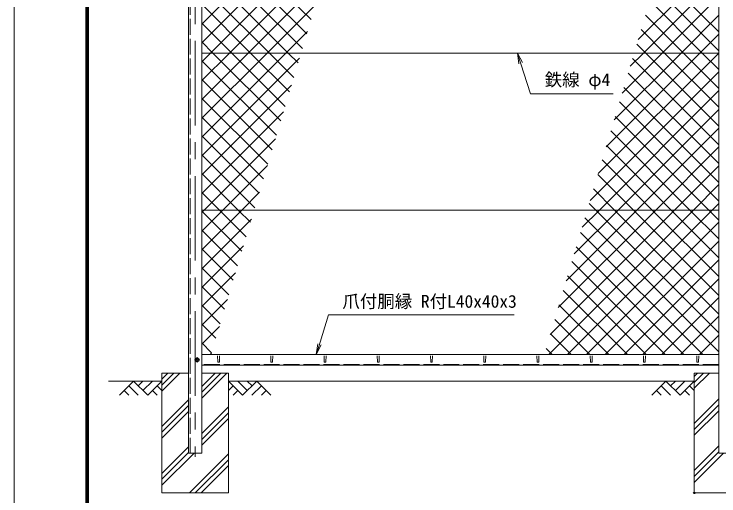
# Model space of a CAD drawing. Units: millimetres, scale not verified. Extents: x -4200 to 4200, y -2970 to 2970.
# Drawn here: x -4200 to -1552, y -573 to 1238 of the extents above; entities that cross this region are included whole.
import ezdxf
from ezdxf.enums import TextEntityAlignment as Align

# ---------------------------------------------------------------- set-up
doc = ezdxf.new("R2010")
doc.units = ezdxf.units.MM
doc.header["$LTSCALE"] = 10
doc.header["$PDMODE"] = 32
doc.header["$PDSIZE"] = 5
doc.linetypes.add('DASHED', pattern=[7.5, 6, -1.5])
doc.linetypes.add('USER1', pattern=[50.8, 31.75, -6.35, 6.35, -6.35])
for name, color, linetype, lineweight in [('0-0_D-STR1', 1, 'Continuous', 18), ('0-1_D-BMK', 2, 'USER1', 13), ('0-3_D-STR3', 3, 'Continuous', 13), ('0-4_D-BGD', 7, 'Continuous', 18), ('0-5_D-STR4', 7, 'Continuous', 18), ('0-6_D-DCR-HCH', 7, 'Continuous', 13), ('0-7_D-STR-TXT', 7, 'Continuous', 13), ('0-8_0', 7, 'Continuous', 18), ('0-B_D-STR2', 7, 'Continuous', 13), ('0-C_D-TTL', 7, 'Continuous', 18)]:
    doc.layers.add(name, color=color, linetype=linetype, lineweight=lineweight)
doc.layers.add('0-9_Defpoints', color=7, linetype='Continuous')
doc.styles.add('ＭＳ ゴシック', font='')
doc.styles.get('ＭＳ ゴシック').set_extended_font_data('MS Gothic')

# ---------------------------------------------------------------- blocks, each defined once
blk = doc.blocks.new('_Open')
at = {"layer": '0-8_0'}
blk.add_line((-10, 1.667), (0, 0), dxfattribs=at)
blk.add_lwpolyline([(-10, -1.667), (0, 0), (-10, 0)], dxfattribs=at)

msp = doc.modelspace()

# ---------------------------------------------------------------- linework, layer by layer
at = {"layer": '0-0_D-STR1'}
for p, q in [((-3544.9, 2145.37), (-3544.9, -411.84)), ((-3494.9, -411.84), (-3494.9, 2120.37)), ((-1552.4, -411.84), (-1552.4, 2137.87)), ((-3494.9, -41.84), (-1552.4, -41.84)), ((-3434.9, -68.71), (-3435.65, -47.21)), ((-3428.9, -68.71), (-3428.15, -47.21)), ((-3234.9, -68.71), (-3235.65, -47.21)), ((-3228.9, -68.71), (-3228.15, -47.21)), ((-3034.9, -68.71), (-3035.65, -47.21)), ((-3028.9, -68.71), (-3028.15, -47.21)), ((-2834.9, -68.71), (-2835.65, -47.21)), ((-2828.9, -68.71), (-2828.15, -47.21)), ((-2634.9, -68.71), (-2635.65, -47.21)), ((-2628.9, -68.71), (-2628.15, -47.21)), ((-2434.9, -68.71), (-2435.65, -47.21)), ((-2428.9, -68.71), (-2428.15, -47.21)), ((-2234.9, -68.71), (-2235.65, -47.21)), ((-2228.9, -68.71), (-2228.15, -47.21)), ((-2034.9, -68.71), (-2035.65, -47.21)), ((-2028.9, -68.71), (-2028.15, -47.21)), ((-1834.9, -68.71), (-1835.65, -47.21)), ((-1828.9, -68.71), (-1828.15, -47.21)), ((-1634.9, -68.71), (-1635.65, -47.21)), ((-1628.9, -68.71), (-1628.15, -47.21)), ((-1552.4, -81.84), (-3494.9, -81.84)), ((-3544.9, -411.84), (-3494.9, -411.84)), ((-1552.4, -411.84), (-1487.4, -411.84))]:
    msp.add_line(p, q, dxfattribs=at)
at = {"layer": '0-0_D-STR1', "linetype": 'DASHED'}
for p, q in [((-3538.9, 2120.37), (-3538.9, -411.84)), ((-1552.4, -78.84), (-3494.9, -78.84))]:
    msp.add_line(p, q, dxfattribs=at)
at = {"layer": '0-0_D-STR1'}
for centre in [(-3431.9, -67.46), (-3231.9, -67.46), (-3031.9, -67.46), (-2831.9, -67.46), (-2631.9, -67.46), (-2431.9, -67.46), (-2231.9, -67.46), (-2031.9, -67.46), (-1831.9, -67.46), (-1631.9, -67.46)]:
    msp.add_arc(centre, 3.25, 202.61986, 337.38014, dxfattribs=at)
at = {"layer": '0-1_D-BMK'}
for p, q in [((-3519.9, 2152.87), (-3519.9, -426.84)), ((-3511.9, -51.84), (-3511.9, -71.84)), ((-3501.9, -61.84), (-3521.9, -61.84))]:
    msp.add_line(p, q, dxfattribs=at)
at = {"layer": '0-3_D-STR3'}
for p, q in [((-1552.4, 1091.41), (-3494.9, 1091.41)), ((-1552.4, 501.41), (-3494.9, 501.41))]:
    msp.add_line(p, q, dxfattribs=at)
msp.add_lwpolyline([(-3505.4, -58.09), (-3511.9, -54.33), (-3518.4, -58.09), (-3518.4, -65.59), (-3511.9, -69.34), (-3505.4, -65.59)], close=True, dxfattribs=at)
msp.add_circle((-3511.9, -61.84), 6.25, dxfattribs=at)
at = {"layer": '0-4_D-BGD'}
for p, q in [((-3644.9, -141.84), (-3844.9, -141.84)), ((-1644.9, -141.84), (-3394.9, -141.84))]:
    msp.add_line(p, q, dxfattribs=at)
at = {"layer": '0-5_D-STR4'}
for p, q in [((-3644.9, -111.84), (-3644.9, -561.84)), ((-3544.9, -111.84), (-3644.9, -111.84)), ((-3394.9, -111.84), (-3494.9, -111.84)), ((-3394.9, -111.84), (-3394.9, -561.84)), ((-1644.9, -111.84), (-1644.9, -561.84)), ((-1552.4, -111.84), (-1644.9, -111.84)), ((-3394.9, -561.84), (-3644.9, -561.84)), ((-1394.9, -561.84), (-1644.9, -561.84))]:
    msp.add_line(p, q, dxfattribs=at)
at = {"layer": '0-6_D-DCR-HCH'}
for p, q in [((-3644.9, -179.08), (-3577.66, -111.84)), ((-3644.9, -156.98), (-3599.75, -111.84)), ((-3644.9, -134.89), (-3621.85, -111.84)), ((-3494.9, -205.86), (-3400.88, -111.84)), ((-3494.9, -183.76), (-3422.98, -111.84)), ((-3494.9, -161.66), (-3445.07, -111.84)), ((-1644.9, -168.62), (-1588.11, -111.84)), ((-1644.9, -146.53), (-1610.21, -111.84)), ((-1644.9, -124.43), (-1632.31, -111.84)), ((-3751.32, -141.84), (-3804.53, -195.05)), ((-3751.32, -141.84), (-3698.11, -195.05)), ((-3733.58, -159.58), (-3715.85, -141.84)), ((-3715.85, -177.31), (-3680.37, -141.84)), ((-3698.11, -195.05), (-3644.9, -141.84)), ((-3341.69, -195.05), (-3394.9, -141.84)), ((-3323.95, -177.31), (-3359.42, -141.84)), ((-3288.47, -141.84), (-3341.69, -195.05)), ((-3306.12, -159.67), (-3323.95, -141.84)), ((-3288.47, -141.84), (-3235.26, -195.05)), ((-1751.32, -141.84), (-1804.53, -195.05)), ((-1751.32, -141.84), (-1698.11, -195.05)), ((-1733.58, -159.58), (-1715.85, -141.84)), ((-1715.85, -177.31), (-1680.37, -141.84)), ((-1698.11, -195.05), (-1644.9, -141.84)), ((-3786.8, -177.31), (-3768.98, -195.05)), ((-3769.06, -159.58), (-3733.42, -195.05)), ((-3680.37, -177.31), (-3662.55, -195.05)), ((-3662.63, -159.58), (-3644.9, -177.23)), ((-3377.16, -159.58), (-3394.9, -177.23)), ((-3359.42, -177.31), (-3377.24, -195.05)), ((-3270.74, -159.58), (-3306.37, -195.05)), ((-3253, -177.31), (-3270.82, -195.05)), ((-1786.8, -177.31), (-1768.98, -195.05)), ((-1769.06, -159.58), (-1733.42, -195.05)), ((-1680.37, -177.31), (-1662.55, -195.05)), ((-1662.63, -159.58), (-1644.9, -177.23)), ((-3644.9, -311.66), (-3544.9, -211.66)), ((-1644.9, -301.21), (-1552.4, -208.71)), ((-3644.9, -333.76), (-3544.9, -233.76)), ((-1644.9, -323.3), (-1552.4, -230.8)), ((-3644.9, -355.86), (-3544.9, -255.86)), ((-3494.9, -338.44), (-3394.9, -238.44)), ((-3494.9, -360.54), (-3394.9, -260.54)), ((-1644.9, -345.4), (-1552.4, -252.9)), ((-3494.9, -382.63), (-3394.9, -282.63)), ((-3644.9, -488.44), (-3544.9, -388.44)), ((-1644.9, -477.98), (-1552.4, -385.48)), ((-3644.9, -510.54), (-3544.9, -410.54)), ((-3644.9, -532.63), (-3524.1, -411.84)), ((-3541.52, -561.84), (-3394.9, -415.22)), ((-1644.9, -500.08), (-1552.4, -407.58)), ((-1644.9, -522.18), (-1534.56, -411.84)), ((-3519.42, -561.84), (-3394.9, -437.31)), ((-3497.33, -561.84), (-3394.9, -459.41))]:
    msp.add_line(p, q, dxfattribs=at)
at = {"layer": '0-7_D-STR-TXT'}
for points in [[(-1949.01, 937.78), (-2260.34, 937.78), (-2308.43, 1089.5)], [(-2320.77, 107.03), (-3018.65, 107.03), (-3064.01, -39.93)]]:
    msp.add_lwpolyline(points, dxfattribs=at)
at = {"layer": '0-9_Defpoints'}
msp.add_point((-1644.9, -561.84), dxfattribs=at)
at = {"layer": '0-B_D-STR2'}
for p, q in [((-3084.58, 1217.88), (-3494.9, 1628.2)), ((-3461.99, 1091.41), (-2977.97, 1575.43)), ((-3100.82, 1163.41), (-3494.9, 1557.49)), ((-3117.06, 1108.94), (-3494.9, 1486.78)), ((-3391.28, 1091.41), (-3008.01, 1474.68)), ((-1855.55, 1142.22), (-1552.4, 1445.37)), ((-3170.24, 1091.41), (-3494.9, 1416.07)), ((-1552.4, 1170.62), (-1779.4, 1397.63)), ((-3320.57, 1091.41), (-3038.05, 1373.93)), ((-1835.65, 1091.41), (-1552.4, 1374.66)), ((-3240.95, 1091.41), (-3494.9, 1345.36)), ((-1552.4, 1099.91), (-1795.64, 1343.15)), ((-1764.93, 1091.41), (-1552.4, 1303.95)), ((-3311.66, 1091.41), (-3494.9, 1274.64)), ((-3249.86, 1091.41), (-3068.09, 1273.18)), ((-1614.61, 1091.41), (-1811.88, 1288.68)), ((-1685.32, 1091.41), (-1828.12, 1234.21)), ((-1694.22, 1091.41), (-1552.4, 1233.24)), ((-3382.37, 1091.41), (-3494.9, 1203.93)), ((-3179.15, 1091.41), (-3098.13, 1172.43)), ((-1756.03, 1091.41), (-1844.36, 1179.74)), ((-1623.51, 1091.41), (-1552.4, 1162.53)), ((-3453.09, 1091.41), (-3494.9, 1133.22)), ((-1826.74, 1091.41), (-1860.6, 1125.27)), ((-3494.9, 1058.5), (-3461.99, 1091.41)), ((-3494.9, 987.79), (-3391.28, 1091.41)), ((-3494.9, 917.08), (-3320.57, 1091.41)), ((-3494.9, 846.37), (-3249.86, 1091.41)), ((-3494.9, 775.66), (-3179.15, 1091.41)), ((-3198.26, 836.59), (-3453.09, 1091.41)), ((-3182.02, 891.06), (-3382.37, 1091.41)), ((-3165.78, 945.53), (-3311.66, 1091.41)), ((-3149.54, 1000), (-3240.95, 1091.41)), ((-3133.3, 1054.47), (-3170.24, 1091.41)), ((-2005.74, 638.47), (-1552.8, 1091.41)), ((-1975.7, 739.22), (-1623.51, 1091.41)), ((-1945.66, 839.97), (-1694.22, 1091.41)), ((-1915.63, 940.72), (-1764.93, 1091.41)), ((-1885.59, 1041.47), (-1835.65, 1091.41)), ((-1552.4, 817.07), (-1826.74, 1091.41)), ((-1552.4, 887.78), (-1756.03, 1091.41)), ((-1552.4, 958.49), (-1685.32, 1091.41)), ((-1552.4, 1029.2), (-1614.61, 1091.41)), ((-1552.8, 1091.41), (-1552.4, 1091.82)), ((-3494.9, 704.95), (-3128.17, 1071.68)), ((-3214.5, 782.12), (-3494.9, 1062.51)), ((-1552.4, 746.36), (-1876.84, 1070.8)), ((-2035.78, 537.72), (-1552.4, 1021.11)), ((-1552.4, 675.65), (-1893.08, 1016.33)), ((-3230.74, 727.65), (-3494.9, 991.8)), ((-3494.9, 634.24), (-3158.2, 970.93)), ((-1552.4, 604.94), (-1909.32, 961.86)), ((-2001.38, 501.41), (-1552.4, 950.39)), ((-3246.98, 673.17), (-3494.9, 921.09)), ((-1552.4, 534.23), (-1925.56, 907.39)), ((-1930.67, 501.41), (-1552.4, 879.68)), ((-3494.9, 563.53), (-3188.24, 870.18)), ((-3263.22, 618.7), (-3494.9, 850.38)), ((-1590.29, 501.41), (-1941.8, 852.92)), ((-1661, 501.41), (-1958.04, 798.45)), ((-1859.96, 501.41), (-1552.4, 808.97)), ((-3279.46, 564.23), (-3494.9, 779.67)), ((-3486.31, 501.41), (-3218.28, 769.44)), ((-1731.71, 501.41), (-1974.28, 743.98)), ((-1789.25, 501.41), (-1552.4, 738.26)), ((-3295.7, 509.76), (-3494.9, 708.96)), ((-1802.42, 501.41), (-1990.52, 689.51)), ((-3415.59, 501.41), (-3248.32, 668.69)), ((-1718.54, 501.41), (-1552.4, 667.55)), ((-3358.06, 501.41), (-3494.9, 638.25)), ((-1873.14, 501.41), (-2006.76, 635.04)), ((-1647.83, 501.41), (-1552.4, 596.84)), ((-3428.77, 501.41), (-3494.9, 567.54)), ((-3344.88, 501.41), (-3278.36, 567.94)), ((-1943.85, 501.41), (-2023.01, 580.57)), ((-2014.56, 501.41), (-2039.25, 526.1)), ((-1577.12, 501.41), (-1552.4, 526.13)), ((-3494.9, 492.82), (-3486.31, 501.41)), ((-3494.9, 422.11), (-3415.59, 501.41)), ((-3494.9, 351.4), (-3344.88, 501.41)), ((-3344.42, 346.35), (-3494.9, 496.83)), ((-3328.18, 400.82), (-3428.77, 501.41)), ((-3311.94, 455.29), (-3358.06, 501.41)), ((-2191.08, -41.84), (-1647.83, 501.41)), ((-2185.97, 33.98), (-1718.54, 501.41)), ((-2155.93, 134.73), (-1789.25, 501.41)), ((-2125.89, 235.48), (-1859.96, 501.41)), ((-2120.37, -41.84), (-1577.12, 501.41)), ((-2095.86, 336.23), (-1930.67, 501.41)), ((-2065.82, 436.97), (-2001.38, 501.41)), ((-1552.4, 39.25), (-2014.56, 501.41)), ((-1552.4, 109.96), (-1943.85, 501.41)), ((-1552.4, 180.67), (-1873.14, 501.41)), ((-1552.4, 251.38), (-1802.42, 501.41)), ((-1552.4, 322.09), (-1731.71, 501.41)), ((-1552.4, 392.81), (-1661, 501.41)), ((-1552.4, 463.52), (-1590.29, 501.41)), ((-3494.9, 280.69), (-3308.4, 467.19)), ((-1552.4, -31.46), (-2055.49, 471.63)), ((-2049.66, -41.84), (-1552.4, 455.42)), ((-3360.66, 291.88), (-3494.9, 426.12)), ((-1612.73, -41.84), (-2071.73, 417.16)), ((-1978.95, -41.84), (-1552.4, 384.71)), ((-3494.9, 209.98), (-3338.43, 366.44)), ((-3376.9, 237.41), (-3494.9, 355.41)), ((-1683.44, -41.84), (-2087.97, 362.69)), ((-1754.15, -41.84), (-2104.21, 308.22)), ((-1908.24, -41.84), (-1552.4, 314)), ((-3393.14, 182.94), (-3494.9, 284.7)), ((-3494.9, 139.27), (-3368.47, 265.69)), ((-1824.86, -41.84), (-2120.45, 253.75)), ((-1837.52, -41.84), (-1552.4, 243.29)), ((-3409.38, 128.47), (-3494.9, 213.98)), ((-1895.57, -41.84), (-2136.69, 199.28)), ((-3494.9, 68.55), (-3398.51, 164.94)), ((-1766.81, -41.84), (-1552.4, 172.58)), ((-3425.62, 74), (-3494.9, 143.27)), ((-1966.28, -41.84), (-2152.93, 144.81)), ((-2036.99, -41.84), (-2169.17, 90.34)), ((-1696.1, -41.84), (-1552.4, 101.87)), ((-3441.86, 19.53), (-3494.9, 72.56)), ((-3494.9, -2.16), (-3428.55, 64.19)), ((-2107.7, -41.84), (-2185.41, 35.87)), ((-1625.39, -41.84), (-1552.4, 31.16)), ((-3458.11, -34.94), (-3494.9, 1.85)), ((-2178.41, -41.84), (-2201.65, -18.6)), ((-3463.87, -41.84), (-3458.59, -36.56)), ((-1554.68, -41.84), (-1552.4, -39.55))]:
    msp.add_line(p, q, dxfattribs=at)
for points in [[(-3494.9, 1199.93), (-3026.66, 1668.16), (-2998.66, 1696.16), (-2989.66, 1705.16), (-2986.66, 1708.16), (-2917.9, 1776.93)], [(-3494.9, 1129.22), (-2955.95, 1668.16), (-2947.94, 1676.18)]]:
    msp.add_lwpolyline(points, dxfattribs=at)
at = {"layer": '0-C_D-TTL', "color": 2}
msp.add_lwpolyline([(-4200, 2970), (4200, 2970), (4200, -2970), (-4200, -2970)], close=True, dxfattribs=at)
at = {"layer": '0-C_D-TTL'}
for points in [[(-3930, 2750), (3930, 2750), (3930, -2750), (-3930, -2750)], [(-3927.5, 2747.5), (3927.5, 2747.5), (3927.5, -2747.5), (-3927.5, -2747.5)], [(-3925, 2745), (3925, 2745), (3925, -2745), (-3925, -2745)], [(-3922.5, 2742.5), (3922.5, 2742.5), (3922.5, -2742.5), (-3922.5, -2742.5)], [(-3920, 2740), (3920, 2740), (3920, -2740), (-3920, -2740)]]:
    msp.add_lwpolyline(points, close=True, dxfattribs=at)

# ---------------------------------------------------------------- block references
at = {"layer": '0-7_D-STR-TXT', "xscale": 4, "yscale": 4}
for p, rotation in [((-2309.04, 1091.41), 107.58773), ((-3064.6, -41.84), 252.84683)]:
    msp.add_blockref('_Open', p, dxfattribs=dict(at, rotation=rotation))

# ---------------------------------------------------------------- texts
at = {"layer": '0-7_D-STR-TXT', "style": 'ＭＳ ゴシック'}
for s, p in [('鉄線 φ4', (-2206.62, 952.65)), ('爪付胴縁 R付L40x40x3', (-2966.71, 119.61))]:
    msp.add_text(s, height=48.09, dxfattribs=at).set_placement(p, align=Align.BOTTOM_LEFT)

doc.saveas('drawing.dxf')
